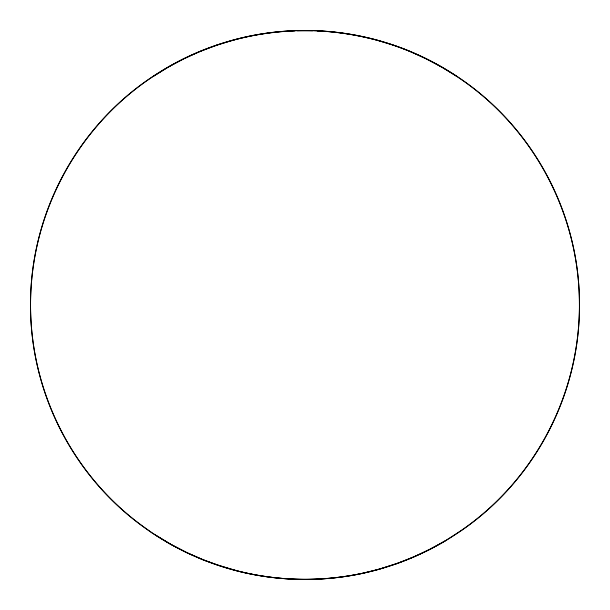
<?xml version="1.0" encoding="UTF-8"?>
<svg xmlns="http://www.w3.org/2000/svg" width="610" height="610" viewBox="0 0 610 610"><rect width="100%" height="100%" fill="white"/><g stroke="black" fill="none" stroke-linecap="round" stroke-linejoin="round"><path stroke-width="0.91" d="M153.476 76.227L167.575 67.458M445.117 540.933L430.37 549.069M168.551 66.925C203.275 47.008 242.452 34.846 282.346 31.621M183.61 58.873L167.765 67.344L152.515 76.829C77.18 126.339 29.966 214.926 30.538 305.038C30.126 390.69 72.582 475.228 141.901 525.637L152.515 533.247L170.914 544.425L186.866 552.683L203.321 559.873L216.832 564.768L237.648 571.006C284.138 582.779 333.7 582.253 379.816 569L397.072 563.487C413.824 557.433 429.966 549.793 445.353 540.803L461.557 530.326C535.092 480.131 580.629 392.184 579.401 303.193C579.462 214.163 532.751 126.796 458.529 77.577L457.485 76.829C437.561 63.829 416.203 52.872 393.625 45.285M429.432 549.572L413.946 556.838M184.228 58.598L199.966 51.461M413.366 557.105L397.072 563.487M200.431 51.293L216.779 45.14M396.645 563.655L379.816 569M217.099 45.041L233.965 39.924M379.527 569.092L362.271 573.354C315.446 583.206 266.029 580.911 220.507 566.065M234.164 39.879C291.954 24.202 354.768 28.456 410.034 51.461M284.229 31.438L294.607 30.912M297.444 30.82L312.556 30.82M317.284 30.973C337.132 31.644 356.812 35.029 376.034 39.924M376.309 40.001L393.221 45.14M220.21 565.981L203.748 560.033M203.321 559.873L187.445 552.934M410.576 51.713L426.207 58.789M186.866 552.683L171.662 544.814M427.099 59.254L442.006 67.222M170.731 544.311L156.465 535.694M443.112 67.885L457.21 76.654M155.535 535.138A274.462 274.462 0 0 0 579.088 319.282A274.462 274.462 0 0 0 180.377 60.405A274.462 274.462 0 0 0 155.535 535.138"/></g></svg>
